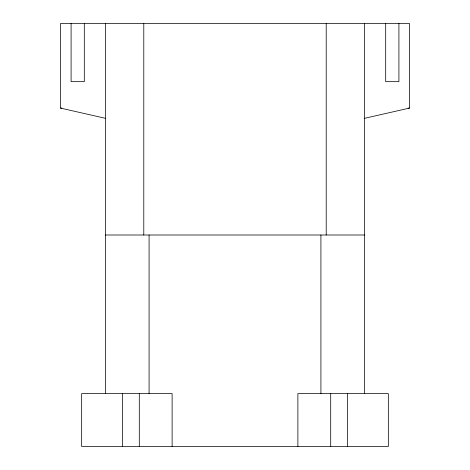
<?xml version="1.0" encoding="UTF-8"?>
<svg xmlns="http://www.w3.org/2000/svg" width="470" height="470" viewBox="0 0 470 470"><rect width="100%" height="100%" fill="white"/><g stroke="black" fill="none" stroke-linecap="round" stroke-linejoin="round"><path stroke-width="0.7" d="M364.438 118.34L409.488 108.1L409.488 23.5L60.513 23.5L60.513 108.1L105.562 118.34M60.513 108.1L61.852 108.1M408.054 108.1L409.488 108.1M105.456 235L364.544 235M398.913 23.5L398.913 81.663L385.694 81.663L385.694 23.5M364.544 23.5L364.544 393.625M347.359 393.625L347.359 446.5M330.704 393.625L330.704 446.5M326.209 23.5L326.209 235M320.922 235L320.922 393.625M297.886 446.5L297.886 393.625L388.338 393.625L388.338 446.5L81.663 446.5L81.663 393.625L172.114 393.625L172.114 446.5M149.078 235L149.078 393.625M143.791 23.5L143.791 235M139.296 393.625L139.296 446.5M122.641 393.625L122.641 446.5M105.456 23.5L105.456 393.625M84.306 23.5L84.306 81.663L71.088 81.663L71.088 23.5"/></g></svg>
